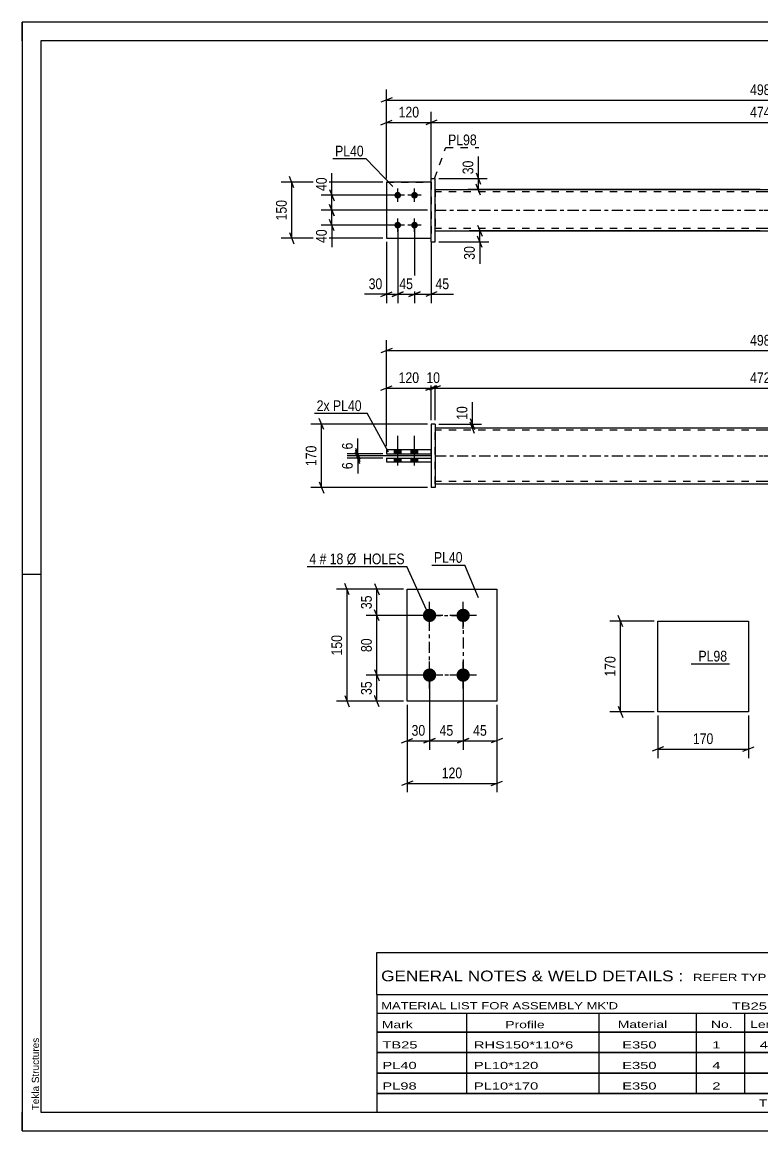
# Model space of a CAD drawing. Header units: millimetres. Extents: x 0 to 420, y 0 to 297.
# Drawn here: x 0 to 198.1, y 0 to 297 of the extents above; entities that cross this region are included whole.
import ezdxf

# ---------------------------------------------------------------- set-up
doc = ezdxf.new("R2010")
doc.units = ezdxf.units.MM
doc.linetypes.add('DXK_LINE_DOT2', pattern=[3.9198, 1.9599, -1.9599])
doc.linetypes.add('DXK_LINE_DOT3', pattern=[5.9187, 2.979, -0.9799, 0.9799, -0.9799])
doc.styles.add('Arial', font='ARIAL.TTF', dxfattribs={"height": 0.2})
doc.styles.add('Arial Narrow', font='ARIALN.TTF', dxfattribs={"height": 0.2})

# ---------------------------------------------------------------- blocks, each defined once
blk = doc.blocks.new('Unknown-585763447-1163')
at = {"color": 5, "linetype": 'Continuous'}
for p, q in [((420, 297), (0, 297)), ((0, 297), (0, 0)), ((0, 292), (0, 297)), ((415, 292), (5, 292)), ((5, 292), (5, 5)), ((5, 149), (0, 149)), ((0, 0), (0, 5)), ((5, 5), (415, 5)), ((0, 0), (420, 0))]:
    blk.add_line(p, q, dxfattribs=at)
at = {"color": 174, "linetype": 'Continuous', "style": 'Arial'}
blk.add_text('Tekla Structures', height=1.9102, rotation=90, dxfattribs=at).set_placement((4.5, 5.5))
blk = doc.blocks.new('Bolt-585763447-2068 - 2061')
at = {"linetype": 'Continuous'}
for points in [[(99.69, 181.4), (101.49, 181.4), (101.49, 182.4), (99.69, 182.4)], [(99.69, 181.4), (101.49, 181.4), (101.49, 182.4), (99.69, 182.4)], [(104.19, 181.4), (105.99, 181.4), (105.99, 182.4), (104.19, 182.4)], [(104.19, 181.4), (105.99, 181.4), (105.99, 182.4), (104.19, 182.4)], [(99.69, 179.2), (101.49, 179.2), (101.49, 180.2), (99.69, 180.2)], [(99.69, 179.2), (101.49, 179.2), (101.49, 180.2), (99.69, 180.2)], [(104.19, 179.2), (105.99, 179.2), (105.99, 180.2), (104.19, 180.2)], [(104.19, 179.2), (105.99, 179.2), (105.99, 180.2), (104.19, 180.2)]]:
    blk.add_hatch(color=1, dxfattribs=at).paths.add_polyline_path(points)
at = {"color": 1, "linetype": 'Continuous'}
for p, q in [((100.59, 178.2), (100.59, 186.2)), ((100.59, 178.2), (100.59, 186.2)), ((105.09, 178.2), (105.09, 186.2)), ((105.09, 178.2), (105.09, 186.2)), ((99.69, 181.4), (99.69, 182.4)), ((99.69, 181.4), (99.69, 182.4)), ((101.49, 181.4), (101.49, 182.4)), ((101.49, 181.4), (101.49, 182.4)), ((104.19, 181.4), (104.19, 182.4)), ((104.19, 181.4), (104.19, 182.4)), ((105.99, 181.4), (105.99, 182.4)), ((105.99, 181.4), (105.99, 182.4)), ((99.69, 179.2), (99.69, 180.2)), ((99.69, 179.2), (99.69, 180.2)), ((101.49, 179.2), (101.49, 180.2)), ((101.49, 179.2), (101.49, 180.2)), ((104.19, 179.2), (104.19, 180.2)), ((104.19, 179.2), (104.19, 180.2)), ((105.99, 179.2), (105.99, 180.2)), ((105.99, 179.2), (105.99, 180.2))]:
    blk.add_line(p, q, dxfattribs=at)
blk = doc.blocks.new('Part-585763447-2077 - 2061')
at = {"color": 2, "linetype": 'Continuous'}
for p, q in [((97.59, 182.4), (97.59, 181.4)), ((109.59, 182.4), (97.59, 182.4)), ((97.59, 181.4), (109.59, 181.4))]:
    blk.add_line(p, q, dxfattribs=at)
at = {"color": 7, "linetype": 'DXK_LINE_DOT2'}
blk.add_line((109.59, 181.4), (109.59, 182.4), dxfattribs=at)
blk = doc.blocks.new('Part-585763447-2072 - 2061')
at = {"color": 2, "linetype": 'Continuous'}
for p, q in [((110.59, 189.34), (109.59, 189.34)), ((109.59, 189.34), (109.59, 172.34)), ((110.59, 189.34), (110.59, 172.34)), ((110.59, 172.34), (109.59, 172.34))]:
    blk.add_line(p, q, dxfattribs=at)
blk = doc.blocks.new('Part-585763447-2082 - 2061')
at = {"color": 2, "linetype": 'Continuous'}
for p, q in [((97.59, 180.2), (97.59, 179.2)), ((97.59, 180.2), (109.59, 180.2)), ((97.59, 179.2), (109.59, 179.2))]:
    blk.add_line(p, q, dxfattribs=at)
at = {"color": 7, "linetype": 'DXK_LINE_DOT2'}
blk.add_line((109.59, 180.2), (109.59, 179.2), dxfattribs=at)
blk = doc.blocks.new('Part-585763447-2100 - 2061')
at = {"linetype": 'Continuous'}
blk.add_hatch(color=2, dxfattribs=at).paths.add_polyline_path([(256.69, 173.34), (255.89, 174.74), (257.49, 174.74)])
at = {"color": 2, "linetype": 'Continuous'}
for p, q in [((110.59, 188.34), (198.59, 188.34)), ((198.69, 188.34), (286.69, 188.34)), ((110.59, 173.34), (198.59, 173.34)), ((198.69, 173.34), (286.69, 173.34)), ((256.69, 173.34), (255.89, 174.74)), ((255.89, 174.74), (257.49, 174.74)), ((257.49, 174.74), (256.69, 173.34))]:
    blk.add_line(p, q, dxfattribs=at)
at = {"color": 7, "linetype": 'DXK_LINE_DOT2'}
for p, q in [((110.59, 173.34), (110.59, 188.34)), ((198.59, 187.74), (110.59, 187.74)), ((286.69, 187.74), (198.69, 187.74)), ((286.69, 188.34), (286.69, 173.34)), ((198.59, 173.94), (110.59, 173.94)), ((286.69, 173.94), (198.69, 173.94))]:
    blk.add_line(p, q, dxfattribs=at)
at = {"color": 7, "linetype": 'DXK_LINE_DOT3'}
for p, q in [((110.59, 180.84), (198.59, 180.84)), ((198.69, 180.84), (286.69, 180.84))]:
    blk.add_line(p, q, dxfattribs=at)
at = {"color": 2, "linetype": 'Continuous'}
blk.add_circle((256.69, 174.24), 1, dxfattribs=at)
blk = doc.blocks.new('Bolt-585763447-1722 - 1718')
at = {"linetype": 'Continuous'}
for points in [[(100.59, 249.73, -1), (100.59, 251.53, -1)], [(105.09, 249.73, -1), (105.09, 251.53, -1)], [(100.59, 241.73, -1), (100.59, 243.53, -1)], [(105.09, 241.73, -1), (105.09, 243.53, -1)]]:
    blk.add_hatch(color=1, dxfattribs=at).paths.add_polyline_path(points)
at = {"color": 1, "linetype": 'Continuous'}
for p, q in [((102.39, 250.63), (98.79, 250.63)), ((100.59, 248.83), (100.59, 252.43)), ((106.89, 250.63), (103.29, 250.63)), ((105.09, 248.83), (105.09, 252.43)), ((100.59, 240.83), (100.59, 244.43)), ((105.09, 240.83), (105.09, 244.43)), ((102.39, 242.63), (98.79, 242.63)), ((106.89, 242.63), (103.29, 242.63))]:
    blk.add_line(p, q, dxfattribs=at)
blk = doc.blocks.new('Part-585763447-1728 - 1718')
at = {"color": 2, "linetype": 'Continuous'}
for p, q in [((109.59, 238.13), (109.59, 255.13)), ((109.59, 255.13), (110.59, 255.13)), ((110.59, 238.13), (110.59, 255.13)), ((109.59, 238.13), (110.59, 238.13))]:
    blk.add_line(p, q, dxfattribs=at)
blk = doc.blocks.new('Part-585763447-1733 - 1718')
at = {"color": 2, "linetype": 'Continuous'}
for p, q in [((97.59, 254.13), (97.59, 239.13)), ((109.59, 254.13), (97.59, 254.13)), ((97.59, 239.13), (109.59, 239.13))]:
    blk.add_line(p, q, dxfattribs=at)
at = {"color": 7, "linetype": 'DXK_LINE_DOT2'}
blk.add_line((109.59, 239.13), (109.59, 254.13), dxfattribs=at)
blk = doc.blocks.new('Part-585763447-1734 - 1718')
at = {"color": 7, "linetype": 'DXK_LINE_DOT2'}
for p, q in [((97.59, 254.13), (97.59, 239.13)), ((97.59, 254.13), (109.59, 254.13)), ((109.59, 254.13), (109.59, 239.13)), ((97.59, 239.13), (109.59, 239.13))]:
    blk.add_line(p, q, dxfattribs=at)
blk = doc.blocks.new('Part-585763447-1774 - 1718')
at = {"linetype": 'Continuous'}
blk.add_hatch(color=2, dxfattribs=at).paths.add_polyline_path([(256.69, 246.63), (255.89, 248.03), (257.49, 248.03)])
at = {"color": 2, "linetype": 'Continuous'}
for p, q in [((110.59, 252.13), (198.59, 252.13)), ((198.69, 252.13), (286.69, 252.13)), ((256.69, 246.63), (255.89, 248.03)), ((255.89, 248.03), (257.49, 248.03)), ((257.49, 248.03), (256.69, 246.63)), ((110.59, 241.13), (198.59, 241.13)), ((198.69, 241.13), (286.69, 241.13))]:
    blk.add_line(p, q, dxfattribs=at)
at = {"color": 7, "linetype": 'DXK_LINE_DOT2'}
for p, q in [((110.59, 252.13), (110.59, 241.13)), ((198.59, 251.53), (110.59, 251.53)), ((286.69, 251.53), (198.69, 251.53)), ((286.69, 252.13), (286.69, 241.13)), ((198.59, 241.73), (110.59, 241.73)), ((286.69, 241.73), (198.69, 241.73))]:
    blk.add_line(p, q, dxfattribs=at)
at = {"color": 7, "linetype": 'DXK_LINE_DOT3'}
for p, q in [((110.59, 246.63), (198.59, 246.63)), ((198.69, 246.63), (286.69, 246.63))]:
    blk.add_line(p, q, dxfattribs=at)
at = {"color": 2, "linetype": 'Continuous'}
blk.add_circle((256.69, 247.53), 1, dxfattribs=at)
blk = doc.blocks.new('Bolt-585763447-1556 - 1494')
at = {"linetype": 'Continuous'}
for points in [[(109.12, 136.29, -1), (109.12, 139.89, -1)], [(118.12, 136.29, -1), (118.12, 139.89, -1)], [(109.12, 120.29, -1), (109.12, 123.89, -1)], [(118.12, 120.29, -1), (118.12, 123.89, -1)]]:
    blk.add_hatch(color=1, dxfattribs=at).paths.add_polyline_path(points)
at = {"color": 1, "linetype": 'Continuous'}
for p, q in [((109.12, 134.49), (109.12, 141.69)), ((118.12, 134.49), (118.12, 141.69)), ((112.72, 138.09), (105.52, 138.09)), ((121.72, 138.09), (114.52, 138.09)), ((109.12, 118.49), (109.12, 125.69)), ((118.12, 118.49), (118.12, 125.69)), ((112.72, 122.09), (105.52, 122.09)), ((121.72, 122.09), (114.52, 122.09))]:
    blk.add_line(p, q, dxfattribs=at)
blk = doc.blocks.new('Part-585763447-1571 - 1494')
at = {"color": 2, "linetype": 'Continuous'}
for p, q in [((103.12, 115.09), (103.12, 145.09)), ((103.12, 145.09), (127.12, 145.09)), ((127.12, 145.09), (127.12, 115.09)), ((127.12, 115.09), (103.12, 115.09))]:
    blk.add_line(p, q, dxfattribs=at)
blk = doc.blocks.new('Part-585763447-1474 - 1458')
at = {"color": 2, "linetype": 'Continuous'}
for p, q in [((170.26, 136.56), (194.54, 136.56)), ((170.26, 112.27), (170.26, 136.56)), ((194.54, 136.56), (194.54, 112.27)), ((194.54, 112.27), (170.26, 112.27))]:
    blk.add_line(p, q, dxfattribs=at)
blk = doc.blocks.new('Rectangle-585763447-1705 - 1494')
at = {"color": 1, "linetype": 'DXK_LINE_DOT3'}
blk.add_lwpolyline([(109.12, 138.09), (118.12, 138.09), (118.12, 122.09), (109.12, 122.09), (109.12, 138.09)], close=True, dxfattribs=at)
blk = doc.blocks.new('StraightDimension-585763447-2163 - 2061')
at = {"color": 7, "linetype": 'Continuous'}
for p, q in [((97.59, 183.4), (97.59, 211.85)), ((299.69, 183.42), (299.69, 211.85)), ((99.09, 209.6), (96.09, 208.4)), ((97.59, 209), (299.69, 209)), ((298.19, 208.4), (301.19, 209.6))]:
    blk.add_line(p, q, dxfattribs=at)
at = {"color": 0}
blk.add_wipeout([(202.89, 209.75), (202.89, 213.95), (194.38, 213.95), (194.38, 209.75)], dxfattribs=at)
at = {"color": 3, "style": 'Arial Narrow'}
blk.add_text('4982', height=2.863, dxfattribs=at).set_placement((194.98, 210.35))
blk = doc.blocks.new('StraightDimension-585763447-2750 - 2061')
at = {"color": 7, "linetype": 'Continuous'}
for p, q in [((96.09, 198.38), (99.09, 199.58)), ((97.59, 183.4), (97.59, 201.83)), ((111.09, 199.58), (108.09, 198.38)), ((109.59, 190.34), (109.59, 201.83)), ((97.59, 198.98), (109.59, 198.98))]:
    blk.add_line(p, q, dxfattribs=at)
at = {"color": 0}
blk.add_wipeout([(106.93, 199.73), (106.93, 203.93), (100.24, 203.93), (100.24, 199.73)], dxfattribs=at)
at = {"color": 3, "style": 'Arial Narrow'}
blk.add_text('120', height=2.863, dxfattribs=at).set_placement((100.84, 200.33))
blk = doc.blocks.new('StraightDimension-585763447-2109 - 2061')
at = {"color": 7, "linetype": 'Continuous'}
for p, q in [((80.76, 187.84), (79.56, 190.84)), ((108.59, 189.34), (77.31, 189.34)), ((80.16, 172.34), (80.16, 189.34)), ((108.59, 172.34), (77.31, 172.34)), ((79.56, 173.84), (80.76, 170.84))]:
    blk.add_line(p, q, dxfattribs=at)
at = {"color": 0}
blk.add_wipeout([(79.41, 184.18), (75.21, 184.18), (75.21, 177.49), (79.41, 177.49)], dxfattribs=at)
at = {"color": 3, "style": 'Arial Narrow'}
blk.add_text('170', height=2.863, rotation=90.0002, dxfattribs=at).set_placement((78.81, 178.09))
blk = doc.blocks.new('StraightDimension-585763447-2174 - 2061')
at = {"color": 7, "linetype": 'Continuous'}
for p, q in [((89.28, 182.34), (90.48, 179.34)), ((90.48, 178.7), (89.28, 181.7)), ((109.59, 180.84), (87.03, 180.84)), ((96.59, 180.2), (87.03, 180.2)), ((89.88, 180.2), (89.88, 180.84))]:
    blk.add_line(p, q, dxfattribs=at)
at = {"color": 0}
blk.add_wipeout([(89.13, 179.68), (84.93, 179.68), (84.93, 176.65), (89.13, 176.65)], dxfattribs=at)
at = {"color": 7, "linetype": 'Continuous'}
blk.add_line((89.88, 180.2), (89.88, 176.12), dxfattribs=at)
blk.add_line((89.88, 180.2), (89.88, 176.12), dxfattribs=at)
at = {"color": 3, "style": 'Arial Narrow'}
blk.add_text('6', height=2.86, rotation=90.0002, dxfattribs=at).set_placement((88.53, 177.25))
blk = doc.blocks.new('StraightDimension-585763447-2254 - 2061')
at = {"color": 7, "linetype": 'Continuous'}
for p, q in [((119.99, 190.84), (121.19, 187.84)), ((111.59, 189.34), (122.99, 189.34)), ((111.59, 188.34), (122.99, 188.34)), ((121.19, 186.84), (119.99, 189.84)), ((120.59, 188.34), (120.59, 189.34))]:
    blk.add_line(p, q, dxfattribs=at)
at = {"color": 0}
blk.add_wipeout([(119.84, 194.72), (115.64, 194.72), (115.64, 189.86), (119.84, 189.86)], dxfattribs=at)
at = {"color": 7, "linetype": 'Continuous'}
blk.add_line((120.59, 189.34), (120.59, 195.24), dxfattribs=at)
blk.add_line((120.59, 189.34), (120.59, 195.24), dxfattribs=at)
at = {"color": 3, "style": 'Arial Narrow'}
blk.add_text('10', height=2.863, rotation=90.0002, dxfattribs=at).set_placement((119.24, 190.46))
blk = doc.blocks.new('StraightDimension-585763447-2190 - 2061')
at = {"color": 7, "linetype": 'Continuous'}
for p, q in [((96.59, 181.4), (87.03, 181.4)), ((89.28, 182.9), (90.48, 179.9)), ((90.48, 179.34), (89.28, 182.34)), ((89.88, 180.84), (89.88, 181.4)), ((109.59, 180.84), (87.03, 180.84))]:
    blk.add_line(p, q, dxfattribs=at)
at = {"color": 0}
blk.add_wipeout([(89.13, 184.96), (84.93, 184.96), (84.93, 181.93), (89.13, 181.93)], dxfattribs=at)
at = {"color": 7, "linetype": 'Continuous'}
blk.add_line((89.88, 181.4), (89.88, 185.48), dxfattribs=at)
blk.add_line((89.88, 181.4), (89.88, 185.48), dxfattribs=at)
at = {"color": 3, "style": 'Arial Narrow'}
blk.add_text('6', height=2.86, rotation=90.0002, dxfattribs=at).set_placement((88.53, 182.53))
blk = doc.blocks.new('StraightDimension-585763447-2748 - 2061')
at = {"color": 7, "linetype": 'Continuous'}
for p, q in [((112.09, 199.58), (109.09, 198.38)), ((110.59, 190.34), (110.59, 201.83)), ((285.19, 198.38), (288.19, 199.58)), ((286.69, 190.34), (286.69, 201.83)), ((110.59, 198.98), (286.69, 198.98))]:
    blk.add_line(p, q, dxfattribs=at)
at = {"color": 0}
blk.add_wipeout([(202.89, 199.73), (202.89, 203.93), (194.38, 203.93), (194.38, 199.73)], dxfattribs=at)
at = {"color": 3, "style": 'Arial Narrow'}
blk.add_text('4722', height=2.863, dxfattribs=at).set_placement((194.98, 200.33))
blk = doc.blocks.new('StraightDimension-585763447-2749 - 2061')
at = {"color": 7, "linetype": 'Continuous'}
for p, q in [((108.09, 198.38), (111.09, 199.58)), ((112.09, 199.58), (109.09, 198.38)), ((109.59, 190.34), (109.59, 201.83)), ((110.59, 190.34), (110.59, 201.83)), ((109.59, 198.98), (110.59, 198.98))]:
    blk.add_line(p, q, dxfattribs=at)
at = {"color": 0}
blk.add_wipeout([(112.52, 199.73), (112.52, 203.93), (107.66, 203.93), (107.66, 199.73)], dxfattribs=at)
at = {"color": 3, "style": 'Arial Narrow'}
blk.add_text('10', height=2.863, dxfattribs=at).set_placement((108.26, 200.33))
blk = doc.blocks.new('StraightDimension-585763447-1777 - 1718')
at = {"color": 7, "linetype": 'Continuous'}
for p, q in [((72.81, 252.63), (71.61, 255.63)), ((96.59, 254.13), (69.36, 254.13)), ((72.21, 239.13), (72.21, 254.13)), ((71.61, 240.63), (72.81, 237.63)), ((96.59, 239.13), (69.36, 239.13))]:
    blk.add_line(p, q, dxfattribs=at)
at = {"color": 0}
blk.add_wipeout([(71.46, 249.97), (67.26, 249.97), (67.26, 243.29), (71.46, 243.29)], dxfattribs=at)
at = {"color": 3, "style": 'Arial Narrow'}
blk.add_text('150', height=2.863, rotation=90.0002, dxfattribs=at).set_placement((70.86, 243.89))
blk = doc.blocks.new('StraightDimension-585763447-1797 - 1718')
at = {"color": 7, "linetype": 'Continuous'}
for p, q in [((96.09, 269.53), (99.09, 270.73)), ((97.59, 255.13), (97.59, 272.98)), ((111.09, 270.73), (108.09, 269.53)), ((109.59, 255.13), (109.59, 272.98)), ((97.59, 270.13), (109.59, 270.13))]:
    blk.add_line(p, q, dxfattribs=at)
at = {"color": 0}
blk.add_wipeout([(106.93, 270.88), (106.93, 275.08), (100.24, 275.08), (100.24, 270.88)], dxfattribs=at)
at = {"color": 3, "style": 'Arial Narrow'}
blk.add_text('120', height=2.863, dxfattribs=at).set_placement((100.84, 271.48))
blk = doc.blocks.new('StraightDimension-585763447-1816 - 1718')
at = {"color": 7, "linetype": 'Continuous'}
for p, q in [((111.09, 270.73), (108.09, 269.53)), ((109.59, 255.13), (109.59, 272.98)), ((286.19, 269.53), (289.19, 270.73)), ((287.69, 255.13), (287.69, 272.98)), ((109.59, 270.13), (287.69, 270.13))]:
    blk.add_line(p, q, dxfattribs=at)
at = {"color": 0}
blk.add_wipeout([(202.89, 270.88), (202.89, 275.08), (194.38, 275.08), (194.38, 270.88)], dxfattribs=at)
at = {"color": 3, "style": 'Arial Narrow'}
blk.add_text('4742', height=2.863, dxfattribs=at).set_placement((194.98, 271.48))
blk = doc.blocks.new('StraightDimension-585763447-1855 - 1718')
at = {"color": 7, "linetype": 'Continuous'}
for p, q in [((99.09, 276.73), (96.09, 275.53)), ((97.59, 255.13), (97.59, 278.98)), ((298.19, 275.53), (301.19, 276.73)), ((299.69, 255.13), (299.69, 278.98)), ((97.59, 276.13), (299.69, 276.13))]:
    blk.add_line(p, q, dxfattribs=at)
at = {"color": 0}
blk.add_wipeout([(202.89, 276.88), (202.89, 281.08), (194.38, 281.08), (194.38, 276.88)], dxfattribs=at)
at = {"color": 3, "style": 'Arial Narrow'}
blk.add_text('4982', height=2.863, dxfattribs=at).set_placement((194.98, 277.48))
blk = doc.blocks.new('StraightDimension-585763447-1939 - 1718')
at = {"color": 7, "linetype": 'Continuous'}
for p, q in [((108.59, 246.63), (80.08, 246.63)), ((82.33, 248.13), (83.53, 245.13)), ((82.93, 242.63), (82.93, 246.63)), ((83.53, 241.13), (82.33, 244.13)), ((99.59, 242.63), (80.08, 242.63))]:
    blk.add_line(p, q, dxfattribs=at)
at = {"color": 0}
blk.add_wipeout([(82.18, 242.11), (77.98, 242.11), (77.98, 237.25), (82.18, 237.25)], dxfattribs=at)
at = {"color": 7, "linetype": 'Continuous'}
blk.add_line((82.93, 242.63), (82.93, 236.72), dxfattribs=at)
blk.add_line((82.93, 242.63), (82.93, 236.72), dxfattribs=at)
at = {"color": 3, "style": 'Arial Narrow'}
blk.add_text('40', height=2.863, rotation=90.0002, dxfattribs=at).set_placement((81.58, 237.85))
blk = doc.blocks.new('StraightDimension-585763447-1875 - 1718')
at = {"color": 7, "linetype": 'Continuous'}
for p, q in [((105.09, 241.63), (105.09, 221.73)), ((109.59, 238.13), (109.59, 221.73)), ((103.59, 223.53), (106.59, 224.73)), ((105.09, 224.13), (109.59, 224.13)), ((111.09, 224.73), (108.09, 223.53))]:
    blk.add_line(p, q, dxfattribs=at)
at = {"color": 0}
blk.add_wipeout([(114.97, 224.88), (114.97, 229.08), (110.11, 229.08), (110.11, 224.88)], dxfattribs=at)
at = {"color": 7, "linetype": 'Continuous'}
blk.add_line((109.59, 224.13), (115.49, 224.13), dxfattribs=at)
blk.add_line((109.59, 224.13), (115.49, 224.13), dxfattribs=at)
at = {"color": 3, "style": 'Arial Narrow'}
blk.add_text('45', height=2.863, dxfattribs=at).set_placement((110.71, 225.48))
blk = doc.blocks.new('StraightDimension-585763447-1894 - 1718')
at = {"color": 7, "linetype": 'Continuous'}
for p, q in [((100.59, 241.63), (100.59, 221.73)), ((105.09, 241.63), (105.09, 221.73)), ((99.09, 223.53), (102.09, 224.73)), ((100.59, 224.13), (105.09, 224.13)), ((106.59, 224.73), (103.59, 223.53))]:
    blk.add_line(p, q, dxfattribs=at)
at = {"color": 0}
blk.add_wipeout([(105.27, 224.88), (105.27, 229.08), (100.41, 229.08), (100.41, 224.88)], dxfattribs=at)
at = {"color": 3, "style": 'Arial Narrow'}
blk.add_text('45', height=2.863, dxfattribs=at).set_placement((101.01, 225.48))
blk = doc.blocks.new('StraightDimension-585763447-1910 - 1718')
at = {"color": 7, "linetype": 'Continuous'}
for p, q in [((100.59, 241.63), (100.59, 221.73)), ((97.59, 238.13), (97.59, 221.73)), ((96.09, 223.53), (99.09, 224.73)), ((97.59, 224.13), (100.59, 224.13)), ((102.09, 224.73), (99.09, 223.53))]:
    blk.add_line(p, q, dxfattribs=at)
at = {"color": 0}
blk.add_wipeout([(97.06, 224.88), (97.06, 229.08), (92.21, 229.08), (92.21, 224.88)], dxfattribs=at)
at = {"color": 7, "linetype": 'Continuous'}
blk.add_line((97.59, 224.13), (91.68, 224.13), dxfattribs=at)
blk.add_line((97.59, 224.13), (91.68, 224.13), dxfattribs=at)
at = {"color": 3, "style": 'Arial Narrow'}
blk.add_text('30', height=2.863, dxfattribs=at).set_placement((92.81, 225.48))
blk = doc.blocks.new('StraightDimension-585763447-1930 - 1718')
at = {"color": 7, "linetype": 'Continuous'}
for p, q in [((197.64, 241.13), (119.73, 241.13)), ((121.98, 242.63), (123.18, 239.63)), ((122.58, 238.13), (122.58, 241.13)), ((111.59, 238.13), (124.98, 238.13)), ((123.18, 236.63), (121.98, 239.63))]:
    blk.add_line(p, q, dxfattribs=at)
at = {"color": 0}
blk.add_wipeout([(121.83, 237.61), (117.63, 237.61), (117.63, 232.75), (121.83, 232.75)], dxfattribs=at)
at = {"color": 7, "linetype": 'Continuous'}
blk.add_line((122.58, 238.13), (122.58, 232.22), dxfattribs=at)
blk.add_line((122.58, 238.13), (122.58, 232.22), dxfattribs=at)
at = {"color": 3, "style": 'Arial Narrow'}
blk.add_text('30', height=2.863, rotation=90.0002, dxfattribs=at).set_placement((121.23, 233.35))
blk = doc.blocks.new('StraightDimension-585763447-1948 - 1718')
at = {"color": 7, "linetype": 'Continuous'}
for p, q in [((99.59, 250.63), (80.08, 250.63)), ((82.33, 252.13), (83.53, 249.13)), ((82.93, 246.63), (82.93, 250.63)), ((108.59, 246.63), (80.08, 246.63)), ((83.53, 245.13), (82.33, 248.13))]:
    blk.add_line(p, q, dxfattribs=at)
at = {"color": 0}
blk.add_wipeout([(82.18, 256.01), (77.98, 256.01), (77.98, 251.16), (82.18, 251.16)], dxfattribs=at)
at = {"color": 7, "linetype": 'Continuous'}
blk.add_line((82.93, 250.63), (82.93, 256.54), dxfattribs=at)
blk.add_line((82.93, 250.63), (82.93, 256.54), dxfattribs=at)
at = {"color": 3, "style": 'Arial Narrow'}
blk.add_text('40', height=2.863, rotation=90.0002, dxfattribs=at).set_placement((81.58, 251.76))
blk = doc.blocks.new('StraightDimension-585763447-1972 - 1718')
at = {"color": 7, "linetype": 'Continuous'}
for p, q in [((121.59, 256.63), (122.79, 253.63)), ((111.59, 255.13), (124.59, 255.13)), ((122.79, 250.63), (121.59, 253.63)), ((122.19, 252.13), (122.19, 255.13)), ((197.64, 252.13), (119.34, 252.13))]:
    blk.add_line(p, q, dxfattribs=at)
at = {"color": 0}
blk.add_wipeout([(121.44, 260.51), (117.24, 260.51), (117.24, 255.66), (121.44, 255.66)], dxfattribs=at)
at = {"color": 7, "linetype": 'Continuous'}
blk.add_line((122.19, 255.13), (122.19, 261.04), dxfattribs=at)
blk.add_line((122.19, 255.13), (122.19, 261.04), dxfattribs=at)
at = {"color": 3, "style": 'Arial Narrow'}
blk.add_text('30', height=2.863, rotation=90.0002, dxfattribs=at).set_placement((120.84, 256.26))
blk = doc.blocks.new('StraightDimension-585763447-1620 - 1494')
at = {"color": 7, "linetype": 'Continuous'}
for p, q in [((87.63, 143.59), (86.43, 146.59)), ((102.12, 145.09), (84.18, 145.09)), ((87.03, 115.09), (87.03, 145.09)), ((86.43, 116.59), (87.63, 113.59)), ((102.12, 115.09), (84.18, 115.09))]:
    blk.add_line(p, q, dxfattribs=at)
at = {"color": 0}
blk.add_wipeout([(86.28, 133.43), (82.08, 133.43), (82.08, 126.75), (86.28, 126.75)], dxfattribs=at)
at = {"color": 3, "style": 'Arial Narrow'}
blk.add_text('150', height=2.863, rotation=90.0002, dxfattribs=at).set_placement((85.68, 127.35))
blk = doc.blocks.new('StraightDimension-585763447-1603 - 1494')
at = {"color": 7, "linetype": 'Continuous'}
for p, q in [((109.12, 121.09), (109.12, 102.1)), ((103.12, 114.09), (103.12, 102.1)), ((101.62, 103.9), (104.62, 105.1)), ((103.12, 104.5), (109.12, 104.5)), ((110.62, 105.1), (107.62, 103.9))]:
    blk.add_line(p, q, dxfattribs=at)
at = {"color": 0}
blk.add_wipeout([(108.55, 105.25), (108.55, 109.45), (103.7, 109.45), (103.7, 105.25)], dxfattribs=at)
at = {"color": 3, "style": 'Arial Narrow'}
blk.add_text('30', height=2.863, dxfattribs=at).set_placement((104.3, 105.85))
blk = doc.blocks.new('StraightDimension-585763447-1587 - 1494')
at = {"color": 7, "linetype": 'Continuous'}
for p, q in [((118.12, 121.09), (118.12, 102.1)), ((127.12, 114.09), (127.12, 102.1)), ((116.62, 103.9), (119.62, 105.1)), ((118.12, 104.5), (127.12, 104.5)), ((128.62, 105.1), (125.62, 103.9))]:
    blk.add_line(p, q, dxfattribs=at)
at = {"color": 0}
blk.add_wipeout([(125.05, 105.25), (125.05, 109.45), (120.2, 109.45), (120.2, 105.25)], dxfattribs=at)
at = {"color": 3, "style": 'Arial Narrow'}
blk.add_text('45', height=2.863, dxfattribs=at).set_placement((120.8, 105.85))
blk = doc.blocks.new('StraightDimension-585763447-1573 - 1494')
at = {"color": 7, "linetype": 'Continuous'}
for p, q in [((109.12, 121.09), (109.12, 102.1)), ((118.12, 121.09), (118.12, 102.1)), ((107.62, 103.9), (110.62, 105.1)), ((109.12, 104.5), (118.12, 104.5)), ((119.62, 105.1), (116.62, 103.9))]:
    blk.add_line(p, q, dxfattribs=at)
at = {"color": 0}
blk.add_wipeout([(116.05, 105.25), (116.05, 109.45), (111.2, 109.45), (111.2, 105.25)], dxfattribs=at)
at = {"color": 3, "style": 'Arial Narrow'}
blk.add_text('45', height=2.863, dxfattribs=at).set_placement((111.8, 105.85))
blk = doc.blocks.new('StraightDimension-585763447-1640 - 1494')
at = {"color": 7, "linetype": 'Continuous'}
for p, q in [((108.12, 122.09), (92.13, 122.09)), ((94.38, 123.59), (95.58, 120.59)), ((94.98, 115.09), (94.98, 122.09)), ((95.58, 113.59), (94.38, 116.59)), ((102.12, 115.09), (92.13, 115.09))]:
    blk.add_line(p, q, dxfattribs=at)
at = {"color": 0}
blk.add_wipeout([(94.23, 121.02), (90.03, 121.02), (90.03, 116.16), (94.23, 116.16)], dxfattribs=at)
at = {"color": 3, "style": 'Arial Narrow'}
blk.add_text('35', height=2.863, rotation=90.0002, dxfattribs=at).set_placement((93.63, 116.76))
blk = doc.blocks.new('StraightDimension-585763447-1656 - 1494')
at = {"color": 7, "linetype": 'Continuous'}
for p, q in [((94.38, 146.59), (95.58, 143.59)), ((102.12, 145.09), (92.13, 145.09)), ((94.98, 138.09), (94.98, 145.09)), ((108.12, 138.09), (92.13, 138.09)), ((95.58, 136.59), (94.38, 139.59))]:
    blk.add_line(p, q, dxfattribs=at)
at = {"color": 0}
blk.add_wipeout([(94.23, 144.02), (90.03, 144.02), (90.03, 139.16), (94.23, 139.16)], dxfattribs=at)
at = {"color": 3, "style": 'Arial Narrow'}
blk.add_text('35', height=2.863, rotation=90.0002, dxfattribs=at).set_placement((93.63, 139.76))
blk = doc.blocks.new('StraightDimension-585763447-1672 - 1494')
at = {"color": 7, "linetype": 'Continuous'}
for p, q in [((108.12, 138.09), (92.13, 138.09)), ((95.58, 136.59), (94.38, 139.59)), ((94.98, 122.09), (94.98, 138.09)), ((108.12, 122.09), (92.13, 122.09)), ((94.38, 123.59), (95.58, 120.59))]:
    blk.add_line(p, q, dxfattribs=at)
at = {"color": 0}
blk.add_wipeout([(94.23, 132.52), (90.03, 132.52), (90.03, 127.66), (94.23, 127.66)], dxfattribs=at)
at = {"color": 3, "style": 'Arial Narrow'}
blk.add_text('80', height=2.863, rotation=90.0002, dxfattribs=at).set_placement((93.63, 128.26))
blk = doc.blocks.new('StraightDimension-585763447-1686 - 1494')
at = {"color": 7, "linetype": 'Continuous'}
for p, q in [((103.12, 114.09), (103.12, 90.69)), ((127.12, 114.09), (127.12, 90.69)), ((104.62, 93.69), (101.62, 92.49)), ((103.12, 93.09), (127.12, 93.09)), ((125.62, 92.49), (128.62, 93.69))]:
    blk.add_line(p, q, dxfattribs=at)
at = {"color": 0}
blk.add_wipeout([(118.47, 93.84), (118.47, 98.04), (111.78, 98.04), (111.78, 93.84)], dxfattribs=at)
at = {"color": 3, "style": 'Arial Narrow'}
blk.add_text('120', height=2.863, dxfattribs=at).set_placement((112.38, 94.44))
blk = doc.blocks.new('StraightDimension-585763447-1476 - 1458')
at = {"color": 7, "linetype": 'Continuous'}
for p, q in [((170.26, 111.27), (170.26, 99.87)), ((194.54, 111.27), (194.54, 99.87)), ((171.76, 102.87), (168.76, 101.67)), ((170.26, 102.27), (194.54, 102.27)), ((193.04, 101.67), (196.04, 102.87))]:
    blk.add_line(p, q, dxfattribs=at)
at = {"color": 0}
blk.add_wipeout([(185.74, 103.02), (185.74, 107.22), (179.06, 107.22), (179.06, 103.02)], dxfattribs=at)
at = {"color": 3, "style": 'Arial Narrow'}
blk.add_text('170', height=2.863, dxfattribs=at).set_placement((179.66, 103.62))
blk = doc.blocks.new('StraightDimension-585763447-1481 - 1458')
at = {"color": 7, "linetype": 'Continuous'}
for p, q in [((160.86, 135.06), (159.66, 138.06)), ((169.26, 136.56), (157.41, 136.56)), ((160.26, 112.27), (160.26, 136.56)), ((159.66, 113.77), (160.86, 110.77)), ((169.26, 112.27), (157.41, 112.27))]:
    blk.add_line(p, q, dxfattribs=at)
at = {"color": 0}
blk.add_wipeout([(159.51, 127.76), (155.31, 127.76), (155.31, 121.07), (159.51, 121.07)], dxfattribs=at)
at = {"color": 3, "style": 'Arial Narrow'}
blk.add_text('170', height=2.863, rotation=90.0002, dxfattribs=at).set_placement((158.91, 121.67))
blk = doc.blocks.new('Unknown-585763447-2944')
at = {"color": 7, "linetype": 'Continuous'}
for p, q in [((95, 47.75), (255, 47.75)), ((95, 36.5), (95, 47.75)), ((255, 47.75), (255, 36.5)), ((95, 36.5), (255, 36.5)), ((95, 36.5), (95, 31.5)), ((255, 36.5), (255, 31.5)), ((95, 31.5), (255, 31.5)), ((95, 31.5), (95, 26.5)), ((119, 31.5), (119, 26.5)), ((154.5, 31.5), (154.5, 26.5)), ((180.5, 31.5), (180.5, 26.5)), ((193.5, 31.5), (193.5, 26.5)), ((211, 31.5), (211, 26.5)), ((233, 31.5), (233, 26.5)), ((255, 31.5), (255, 26.5)), ((95, 26.5), (255, 26.5)), ((95, 26.45), (95, 21.05)), ((95, 26.45), (255, 26.45)), ((119, 26.5), (119, 21)), ((154.5, 26.5), (154.5, 21)), ((180.5, 26.5), (180.5, 21)), ((193.5, 26.5), (193.5, 21)), ((211, 26.5), (211, 21)), ((233, 26.5), (233, 21)), ((255, 26.45), (255, 21.05)), ((95, 21.05), (255, 21.05)), ((95, 20.95), (95, 15.55)), ((95, 20.95), (255, 20.95)), ((119, 21), (119, 15.5)), ((154.5, 21), (154.5, 15.5)), ((180.5, 21), (180.5, 15.5)), ((193.5, 21), (193.5, 15.5)), ((211, 21), (211, 15.5)), ((233, 21), (233, 15.5)), ((255, 20.95), (255, 15.55)), ((95, 15.55), (255, 15.55)), ((95, 15.45), (95, 10.05)), ((95, 15.45), (255, 15.45)), ((119, 15.5), (119, 10)), ((154.5, 15.5), (154.5, 10)), ((180.5, 15.5), (180.5, 10)), ((193.5, 15.5), (193.5, 10)), ((211, 15.5), (211, 10)), ((233, 15.5), (233, 10)), ((255, 15.45), (255, 10.05)), ((95, 10.05), (255, 10.05)), ((95, 10), (255, 10)), ((95, 10), (95, 5)), ((211, 10), (211, 5)), ((233, 10), (233, 5)), ((255, 10), (255, 5)), ((95, 5), (255, 5))]:
    blk.add_line(p, q, dxfattribs=at)
at = {"color": 7, "style": 'Arial Narrow'}
for s, height, width, p in [('GENERAL NOTES & WELD DETAILS :', 2.8633, 1.4, (96.15, 40.06)), ('REFER TYP DRAWING TYP-01', 1.9089, 1.6, (179.7, 40.16)), ("MATERIAL LIST FOR ASSEMBLY MK'D", 1.9089, 1.6, (96.15, 32.56)), ('TB25', 1.909, 1.794707, (190.1, 32.47)), ('1', 1.91, 1.794707, (217.08, 32.56)), ('No. Required', 1.9089, 1.6, (226.41, 32.56)), ('Mark', 1.909, 1.7, (96.34, 27.5)), ('Profile', 1.909, 1.7, (129.41, 27.5)), ('Material', 1.909, 1.7, (159.54, 27.56)), ('No.', 1.909, 1.7, (184.5, 27.56)), ('Length', 1.909, 1.7, (195, 27.56)), ('Area', 1.909, 1.7, (217.5, 27.56)), ('Weight', 1.909, 1.7, (237, 27.56))]:
    blk.add_text(s, height=height, dxfattribs=dict(at, width=width)).set_placement(p)
at = {"color": 7, "linetype": 'Continuous', "style": 'Arial Narrow'}
for s, height, width, p in [('TB25', 1.909, 1.794707, (96.5, 22.06)), ('RHS150*110*6', 1.9089, 1.794707, (121, 22.06)), ('E350', 1.909, 1.794707, (160.74, 22.06)), ('1', 1.91, 1.794707, (184.86, 22.06)), ('4722', 1.909, 1.794707, (197.58, 22.06)), ('2.4', 1.909, 1.794707, (221.32, 22.06)), ('110.3', 1.909, 1.794707, (237.96, 22.06)), ('PL40', 1.909, 1.794707, (96.5, 16.56)), ('PL10*120', 1.909, 1.794707, (121, 16.56)), ('E350', 1.909, 1.794707, (160.74, 16.56)), ('4', 1.91, 1.794707, (184.86, 16.56)), ('150', 1.909, 1.794707, (199.77, 16.56)), ('0.0', 1.909, 1.794707, (221.32, 16.56)), ('5.7', 1.909, 1.794707, (242.33, 16.56)), ('PL98', 1.909, 1.794707, (96.5, 11.06)), ('PL10*170', 1.909, 1.794707, (121, 11.06)), ('E350', 1.909, 1.794707, (160.74, 11.06)), ('2', 1.91, 1.794707, (184.86, 11.06)), ('170', 1.909, 1.794707, (199.77, 11.06)), ('0.1', 1.909, 1.794707, (221.32, 11.06)), ('4.5', 1.909, 1.794707, (242.33, 11.06)), ('Total', 1.909, 1.7, (197.33, 6.5)), ('2.7', 1.909, 1.794707, (220.83, 6.5)), ('120.5', 1.909, 1.794707, (237.96, 6.5))]:
    blk.add_text(s, height=height, dxfattribs=dict(at, width=width)).set_placement(p)
blk = doc.blocks.new('MarkSet-585763447-2291 - 2061')
at = {"color": 30, "linetype": 'Continuous'}
blk.add_line((98.14, 181.83), (92.43, 192.23), dxfattribs=at)
at = {"color": 0}
blk.add_wipeout([(82.35, 192.83), (82.35, 195.83), (78.88, 195.83), (78.88, 192.83)], dxfattribs=at)
blk.add_wipeout([(82.35, 192.83), (82.35, 195.83), (78.88, 195.83), (78.88, 192.83)], dxfattribs=at)
blk.add_wipeout([(90.93, 192.83), (90.93, 195.83), (83.25, 195.83), (83.25, 192.83)], dxfattribs=at)
blk.add_wipeout([(90.93, 192.83), (90.93, 195.83), (83.25, 195.83), (83.25, 192.83)], dxfattribs=at)
at = {"color": 30, "linetype": 'Continuous'}
blk.add_line((78.28, 192.23), (92.43, 192.23), dxfattribs=at)
at = {"color": 3, "style": 'Arial Narrow'}
for s, p in [('2x', (78.88, 192.83)), ('PL40', (83.25, 192.83))]:
    blk.add_text(s, height=2.863, dxfattribs=at).set_placement(p)
blk = doc.blocks.new('Mark-585763447-1729 - 1718')
at = {"color": 0}
blk.add_wipeout([(91.49, 261.04), (91.49, 264.04), (83.81, 264.04), (83.81, 261.04)], dxfattribs=at)
blk.add_wipeout([(91.49, 261.04), (91.49, 264.04), (83.81, 264.04), (83.81, 261.04)], dxfattribs=at)
at = {"color": 30, "linetype": 'Continuous'}
for p in [(83.21, 260.44), (99.31, 252.96)]:
    blk.add_line(p, (92.09, 260.44), dxfattribs=at)
at = {"color": 3, "style": 'Arial Narrow'}
blk.add_text('PL40', height=2.863, dxfattribs=at).set_placement((83.81, 261.04))
blk = doc.blocks.new('Mark-585763447-1724 - 1718')
at = {"color": 0}
blk.add_wipeout([(121.76, 264.03), (121.76, 267.03), (114.09, 267.03), (114.09, 264.03)], dxfattribs=at)
blk.add_wipeout([(121.76, 264.03), (121.76, 267.03), (114.09, 267.03), (114.09, 264.03)], dxfattribs=at)
at = {"color": 30, "linetype": 'DXK_LINE_DOT2'}
for p, q in [((110.45, 255.13), (113.49, 263.43)), ((113.49, 263.43), (122.36, 263.43))]:
    blk.add_line(p, q, dxfattribs=at)
at = {"color": 3, "style": 'Arial Narrow'}
blk.add_text('PL98', height=2.863, dxfattribs=at).set_placement((114.09, 264.03))
blk = doc.blocks.new('Mark-585763447-1567 - 1494')
at = {"color": 0}
blk.add_wipeout([(117.96, 152.18), (117.96, 155.18), (110.29, 155.18), (110.29, 152.18)], dxfattribs=at)
blk.add_wipeout([(117.96, 152.18), (117.96, 155.18), (110.29, 155.18), (110.29, 152.18)], dxfattribs=at)
at = {"color": 30, "linetype": 'Continuous'}
for p in [(109.69, 151.58), (122.22, 142.82)]:
    blk.add_line(p, (118.56, 151.58), dxfattribs=at)
at = {"color": 3, "style": 'Arial Narrow'}
blk.add_text('PL40', height=2.863, dxfattribs=at).set_placement((110.29, 152.18))
blk = doc.blocks.new('Mark-585763447-1552 - 1494')
at = {"color": 0}
blk.add_wipeout([(78.74, 151.79), (78.74, 154.79), (76.91, 154.79), (76.91, 151.79)], dxfattribs=at)
blk.add_wipeout([(78.74, 151.79), (78.74, 154.79), (76.91, 154.79), (76.91, 151.79)], dxfattribs=at)
blk.add_wipeout([(81.47, 151.79), (81.47, 154.79), (79.64, 154.79), (79.64, 151.79)], dxfattribs=at)
blk.add_wipeout([(81.47, 151.79), (81.47, 154.79), (79.64, 154.79), (79.64, 151.79)], dxfattribs=at)
at = {"color": 3, "style": 'Arial Narrow'}
blk.add_text('4', height=2.86, dxfattribs=at).set_placement((76.91, 151.79))
at = {"color": 0}
blk.add_wipeout([(86.03, 151.79), (86.03, 154.79), (82.37, 154.79), (82.37, 151.79)], dxfattribs=at)
blk.add_wipeout([(86.03, 151.79), (86.03, 154.79), (82.37, 154.79), (82.37, 151.79)], dxfattribs=at)
at = {"color": 3, "style": 'Arial Narrow'}
blk.add_text('#', height=2.86, dxfattribs=at).set_placement((79.64, 151.79))
at = {"color": 0}
blk.add_wipeout([(102.45, 151.79), (102.45, 154.79), (86.93, 154.79), (86.93, 151.79)], dxfattribs=at)
blk.add_wipeout([(102.45, 151.79), (102.45, 154.79), (86.93, 154.79), (86.93, 151.79)], dxfattribs=at)
at = {"color": 7, "linetype": 'Continuous'}
for p in [(76.31, 151.19), (108.73, 138.61)]:
    blk.add_line(p, (103.05, 151.19), dxfattribs=at)
at = {"color": 3, "style": 'Arial Narrow'}
for s, p in [('18', (82.37, 151.79)), ('Ø  HOLES', (86.93, 151.79))]:
    blk.add_text(s, height=2.863, dxfattribs=at).set_placement(p)
blk = doc.blocks.new('Mark-585763447-1470 - 1458')
at = {"color": 0}
blk.add_wipeout([(188.83, 125.74), (188.83, 128.74), (181.15, 128.74), (181.15, 125.74)], dxfattribs=at)
blk.add_wipeout([(188.83, 125.74), (188.83, 128.74), (181.15, 128.74), (181.15, 125.74)], dxfattribs=at)
at = {"color": 30, "linetype": 'Continuous'}
for p, q in [((179.15, 125.14), (180.55, 125.14)), ((180.55, 125.14), (189.43, 125.14))]:
    blk.add_line(p, q, dxfattribs=at)
at = {"color": 3, "style": 'Arial Narrow'}
blk.add_text('PL98', height=2.863, dxfattribs=at).set_placement((181.15, 125.74))

msp = doc.modelspace()

# ---------------------------------------------------------------- block references
for name in ['Unknown-585763447-1163', 'Part-585763447-1733 - 1718', 'Part-585763447-1734 - 1718', 'Part-585763447-1728 - 1718', 'Bolt-585763447-1722 - 1718', 'Part-585763447-1774 - 1718', 'Part-585763447-2072 - 2061', 'Part-585763447-2100 - 2061', 'Bolt-585763447-2068 - 2061', 'Part-585763447-2077 - 2061', 'Part-585763447-2082 - 2061', 'Part-585763447-1571 - 1494', 'Bolt-585763447-1556 - 1494', 'Rectangle-585763447-1705 - 1494', 'Part-585763447-1474 - 1458', 'Unknown-585763447-2944']:
    msp.add_blockref(name, (0, 0))

# ---------------------------------------------------------------- next in the draw order: block references
for name in ['StraightDimension-585763447-1777 - 1718', 'StraightDimension-585763447-2163 - 2061', 'Mark-585763447-1567 - 1494', 'StraightDimension-585763447-1620 - 1494', 'Mark-585763447-1470 - 1458', 'StraightDimension-585763447-1587 - 1494', 'StraightDimension-585763447-1476 - 1458']:
    msp.add_blockref(name, (0, 0))

# ---------------------------------------------------------------- next in the draw order: block references
for name in ['StraightDimension-585763447-1797 - 1718', 'StraightDimension-585763447-1939 - 1718', 'StraightDimension-585763447-2750 - 2061', 'StraightDimension-585763447-1656 - 1494', 'StraightDimension-585763447-1481 - 1458', 'StraightDimension-585763447-1603 - 1494']:
    msp.add_blockref(name, (0, 0))

# ---------------------------------------------------------------- next in the draw order: block references
for name in ['StraightDimension-585763447-1816 - 1718', 'StraightDimension-585763447-1875 - 1718', 'StraightDimension-585763447-2254 - 2061', 'StraightDimension-585763447-2109 - 2061', 'StraightDimension-585763447-1573 - 1494']:
    msp.add_blockref(name, (0, 0))

# ---------------------------------------------------------------- next in the draw order: block references
for name in ['StraightDimension-585763447-1855 - 1718', 'StraightDimension-585763447-1894 - 1718', 'StraightDimension-585763447-1930 - 1718', 'StraightDimension-585763447-2748 - 2061', 'StraightDimension-585763447-2174 - 2061', 'StraightDimension-585763447-1640 - 1494']:
    msp.add_blockref(name, (0, 0))

# ---------------------------------------------------------------- next in the draw order: block references
for name in ['StraightDimension-585763447-1972 - 1718', 'StraightDimension-585763447-1948 - 1718', 'StraightDimension-585763447-1910 - 1718', 'StraightDimension-585763447-2749 - 2061', 'StraightDimension-585763447-2190 - 2061', 'StraightDimension-585763447-1672 - 1494', 'StraightDimension-585763447-1686 - 1494']:
    msp.add_blockref(name, (0, 0))

# ---------------------------------------------------------------- next in the draw order: block references
for name in ['Mark-585763447-1724 - 1718', 'Mark-585763447-1729 - 1718', 'MarkSet-585763447-2291 - 2061', 'Mark-585763447-1552 - 1494']:
    msp.add_blockref(name, (0, 0))

doc.saveas('drawing.dxf')
